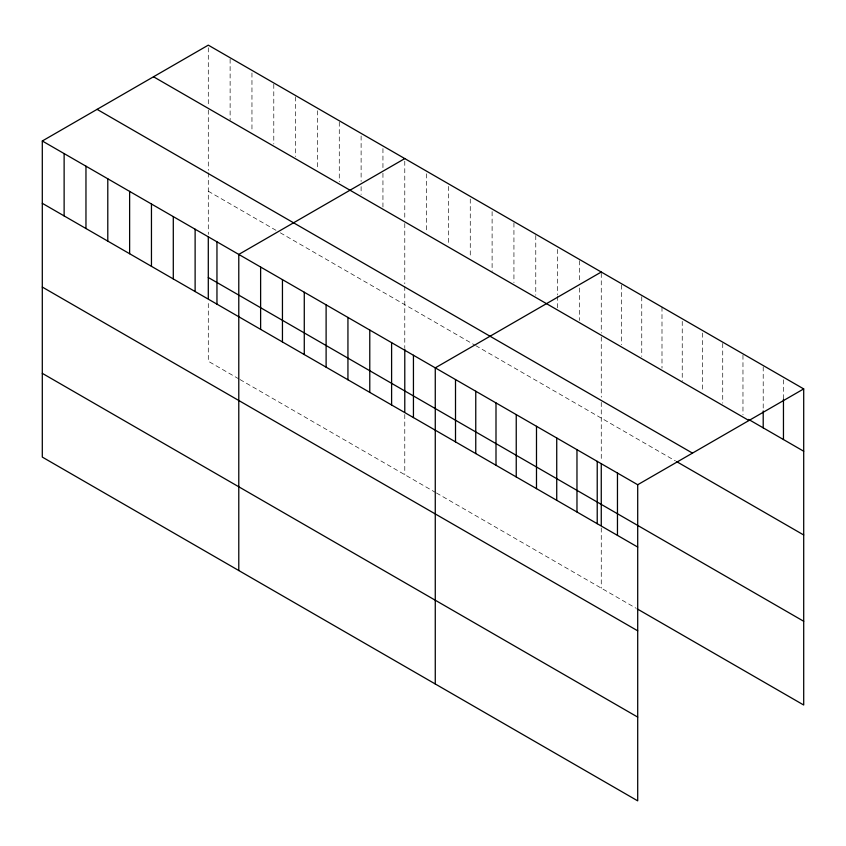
<?xml version="1.0" encoding="UTF-8"?>
<svg xmlns="http://www.w3.org/2000/svg" width="846" height="846" viewBox="0 0 846 846"><rect width="100%" height="100%" fill="white"/><g stroke="black" fill="none" stroke-linecap="round" stroke-linejoin="round"><path stroke-width="0.63" stroke-dasharray="4.23 3.17" d="M208.296 110.096L208.296 170.289M404.779 223.534L404.779 283.727M601.263 336.972L601.263 397.165M208.296 191.228L275.976 230.302M280.333 232.819L474.638 344.999M475.727 345.623L675.489 460.954M238.858 378.902L208.296 361.263L208.296 301.07M239.947 379.537L435.341 492.351M436.43 492.975L636.129 608.263M783.459 379.812L783.459 399.291M763.208 366.826L763.208 409.675M742.968 355.14L742.968 414.868M722.727 343.455L722.727 403.182M702.476 333.06L702.476 391.497M682.236 321.374L682.236 381.102M661.995 307.087L661.995 368.116M641.754 296.703L641.754 356.43M621.503 285.017L621.503 344.745M601.263 273.321L601.263 333.06M601.263 402.4L601.263 461.25M601.263 527.946L601.263 588.139M579.425 260.727L579.425 282.797M579.425 287.989L579.425 320.454M557.599 249.411L557.599 294.863M557.599 296.163L557.599 307.849M535.772 235.516L535.772 295.243M513.934 222.91L513.934 282.638M492.108 211.606L492.108 271.333M470.27 199L470.27 257.427M448.443 186.395L448.443 244.822M426.606 173.79L426.606 232.216M404.779 161.184L404.779 218.321M404.779 286.339L404.779 347.812M404.779 414.508L404.779 474.701M382.942 148.579L382.942 168.058M382.942 173.25L382.942 207.016M361.115 135.973L361.115 181.425M361.115 186.617L361.115 194.411M339.278 122.078L339.278 181.805M317.451 110.763L317.451 169.2M295.624 96.867L295.624 156.595M273.787 84.262L273.787 143.989M251.96 72.957L251.96 131.384M230.123 59.051L230.123 120.079M208.296 47.746L208.296 106.173M208.296 172.901L208.296 234.363"/><path stroke-width="1.27" d="M42.3 140.986L637.704 484.737L637.704 800.855L42.3 457.094L42.3 140.986L208.296 45.145L803.7 388.906L803.7 705.014L637.25 608.919M404.779 158.593L238.784 254.424L238.784 570.532M601.263 272.031L435.267 367.862L435.267 683.97M637.704 484.737L803.7 388.906M748.594 419.415L803.7 451.235M153.517 76.775L748.922 420.525M97.079 109.356L692.483 453.118M676.61 461.609L803.7 534.979M208.296 277.509L803.7 621.271M42.3 203.315L637.704 547.066M42.3 287.058L637.704 630.82M42.3 373.35L637.704 717.101M783.459 399.291L783.459 439.539M763.208 410.976L763.208 427.854M617.464 473.051L617.464 535.381M601.263 463.788L601.263 525.324M597.223 461.366L597.223 523.695M576.972 449.681L576.972 511.999M556.731 437.985L556.731 500.314M536.491 426.299L536.491 488.628M516.24 414.614L516.24 476.943M495.999 402.929L495.999 465.247M475.759 391.243L475.759 453.562M455.508 379.547L455.508 441.876M413.44 355.257L413.44 417.586M404.779 349.081L404.779 411.886M391.603 342.651L391.603 404.98M369.776 330.046L369.776 392.375M347.939 317.44L347.939 379.769M326.112 304.846L326.112 367.164M304.274 292.24L304.274 354.559M282.448 279.635L282.448 341.964M260.621 267.029L260.621 329.358M216.957 241.819L216.957 304.148M208.296 236.901L208.296 298.448M195.119 229.213L195.119 291.542M173.293 216.608L173.293 278.937M151.455 204.002L151.455 266.331M129.628 191.397L129.628 253.726M107.791 178.802L107.791 241.121M85.964 166.197L85.964 228.515M64.127 153.591L64.127 215.92"/></g></svg>
